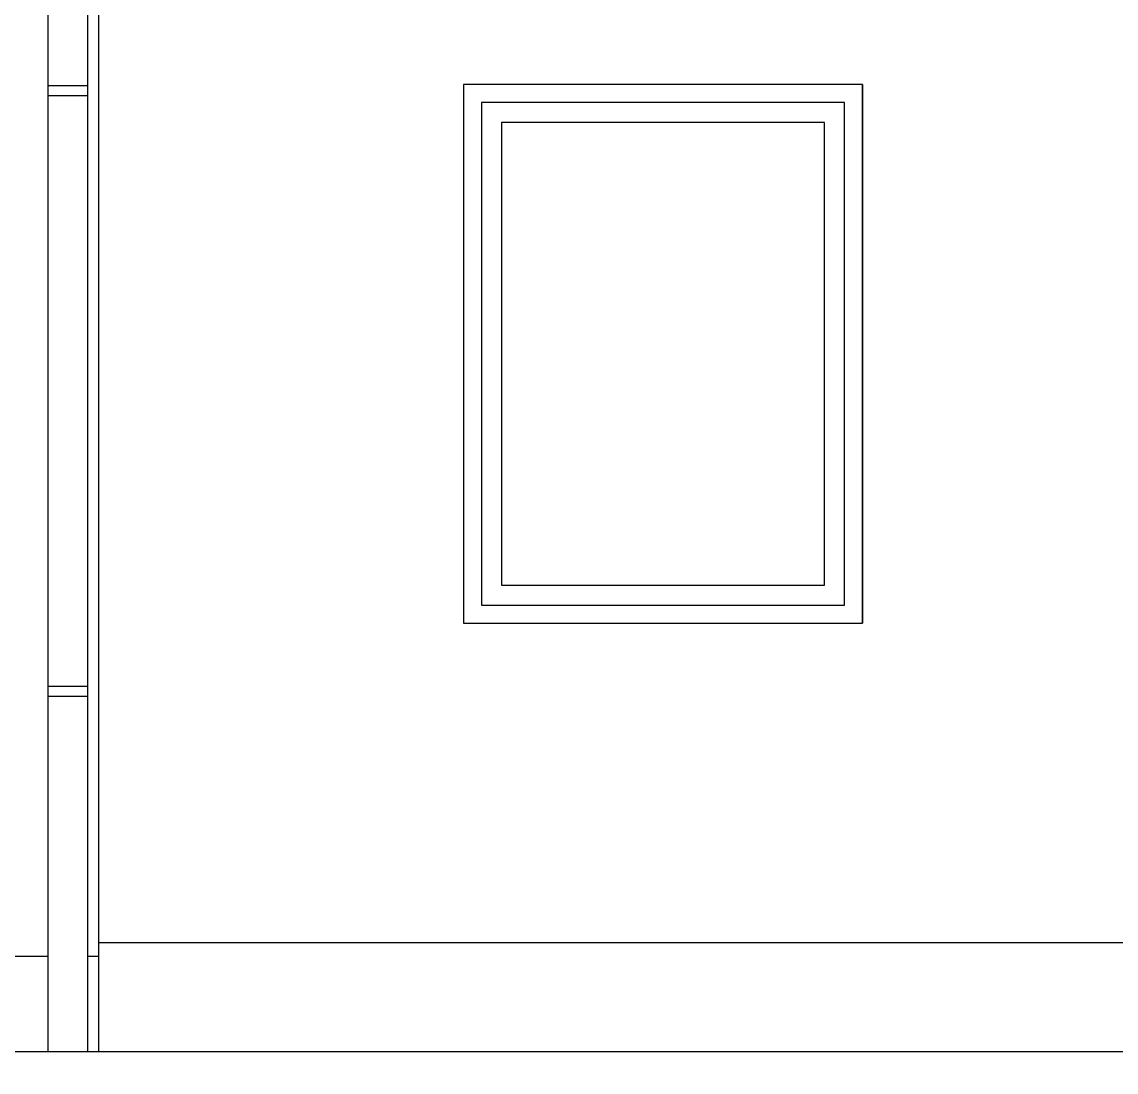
# Model space of a CAD drawing. Header units: millimetres. Extents: x 462666 to 1244237, y 2328025 to 3795663.
# Drawn here: x 1155346 to 1158088, y 2843471 to 2846104 of the extents above; entities that cross this region are included whole.
import ezdxf
from ezdxf.lldxf.tags import DXFTag

# ---------------------------------------------------------------- set-up
doc = ezdxf.new("R2010")
doc.units = ezdxf.units.MM
for name, color, linetype in [('MUR-POH', 64, 'Continuous'), ('MUR_POH', 64, 'Continuous'), ('MUR_REZ', 3, 'Continuous'), ('PLE_REZ', 200, 'Continuous')]:
    doc.layers.add(name, color=color, linetype=linetype)
tags = doc.linetypes.add('DASHED', pattern=[0.75, 0.5, -0.25]).pattern_tags.tags
tags[6:7] = [DXFTag(74, 4), DXFTag(75, 0), DXFTag(340, '0'), DXFTag(46, 1.0), DXFTag(50, 0.0), DXFTag(44, 0.0), DXFTag(45, 0.0)]
tags[4:5] = [DXFTag(74, 4), DXFTag(75, 0), DXFTag(340, '0'), DXFTag(46, 1.0), DXFTag(50, 0.0), DXFTag(44, 0.0), DXFTag(45, 0.0)]

msp = doc.modelspace()

# ---------------------------------------------------------------- linework, layer by layer
at = {"layer": 'MUR-POH', "color": 1}
for points in [[(1155537.2, 2846455.3), (1155537.2, 2843523.1)], [(1155537.4, 2846455.3), (1155537.4, 2843523.1)], [(1153971.4, 2840946.6), (1153971.4, 2843523.1), (1158867.7, 2843523.1), (1158867.7, 2840946.6)]]:
    msp.add_lwpolyline(points, dxfattribs=at)
at = {"layer": 'MUR-POH', "color": 252}
for points in [[(1156452.6, 2845946.6), (1156452.6, 2844596.6), (1157452.6, 2844596.6), (1157452.6, 2845946.6)], [(1156497.6, 2845901.6), (1156497.6, 2844641.6), (1157407.6, 2844641.6), (1157407.6, 2845901.6)], [(1156547.6, 2845851.6), (1156547.6, 2844691.6), (1157357.6, 2844691.6), (1157357.6, 2845851.6)]]:
    msp.add_lwpolyline(points, close=True, dxfattribs=at)
for points in [[(1156452.6, 2845946.6), (1156452.6, 2844596.6), (1156452.6, 2844596.6)], [(1157452.6, 2845946.6), (1157452.6, 2844596.6)], [(1155537.4, 2843861.5), (1155537.4, 2843761.5), (1155510.4, 2843761.5)], [(1155410.4, 2843761.5), (1153221.4, 2843761.5)], [(1155537.4, 2843523.1), (1161279.2, 2843523.1)]]:
    msp.add_lwpolyline(points, dxfattribs=at)
at = {"layer": 'MUR_POH', "color": 8, "linetype": 'DASHED', "ltscale": 250, "flags": 128}
msp.add_lwpolyline([(1155537.4, 2843796.6), (1163367.7, 2843796.6)], dxfattribs=at)
at = {"layer": 'MUR_REZ', "flags": 128}
msp.add_lwpolyline([(1155365, 2846455.3), (1155537.4, 2846455.3), (1155537.4, 2843523.1)], dxfattribs=at)
at = {"layer": 'PLE_REZ', "linetype": 'Continuous'}
for p, q in [((1155510.4, 2846232.1), (1155510.4, 2843523.1)), ((1155410.4, 2846174.3), (1155410.4, 2843523.1)), ((1155410.4, 2845944.3), (1155510.4, 2845944.3)), ((1155410.4, 2845919.3), (1155510.4, 2845919.3)), ((1155410.4, 2844438.6), (1155510.4, 2844438.6)), ((1155410.4, 2844413.6), (1155510.4, 2844413.6))]:
    msp.add_line(p, q, dxfattribs=at)

doc.saveas('drawing.dxf')
